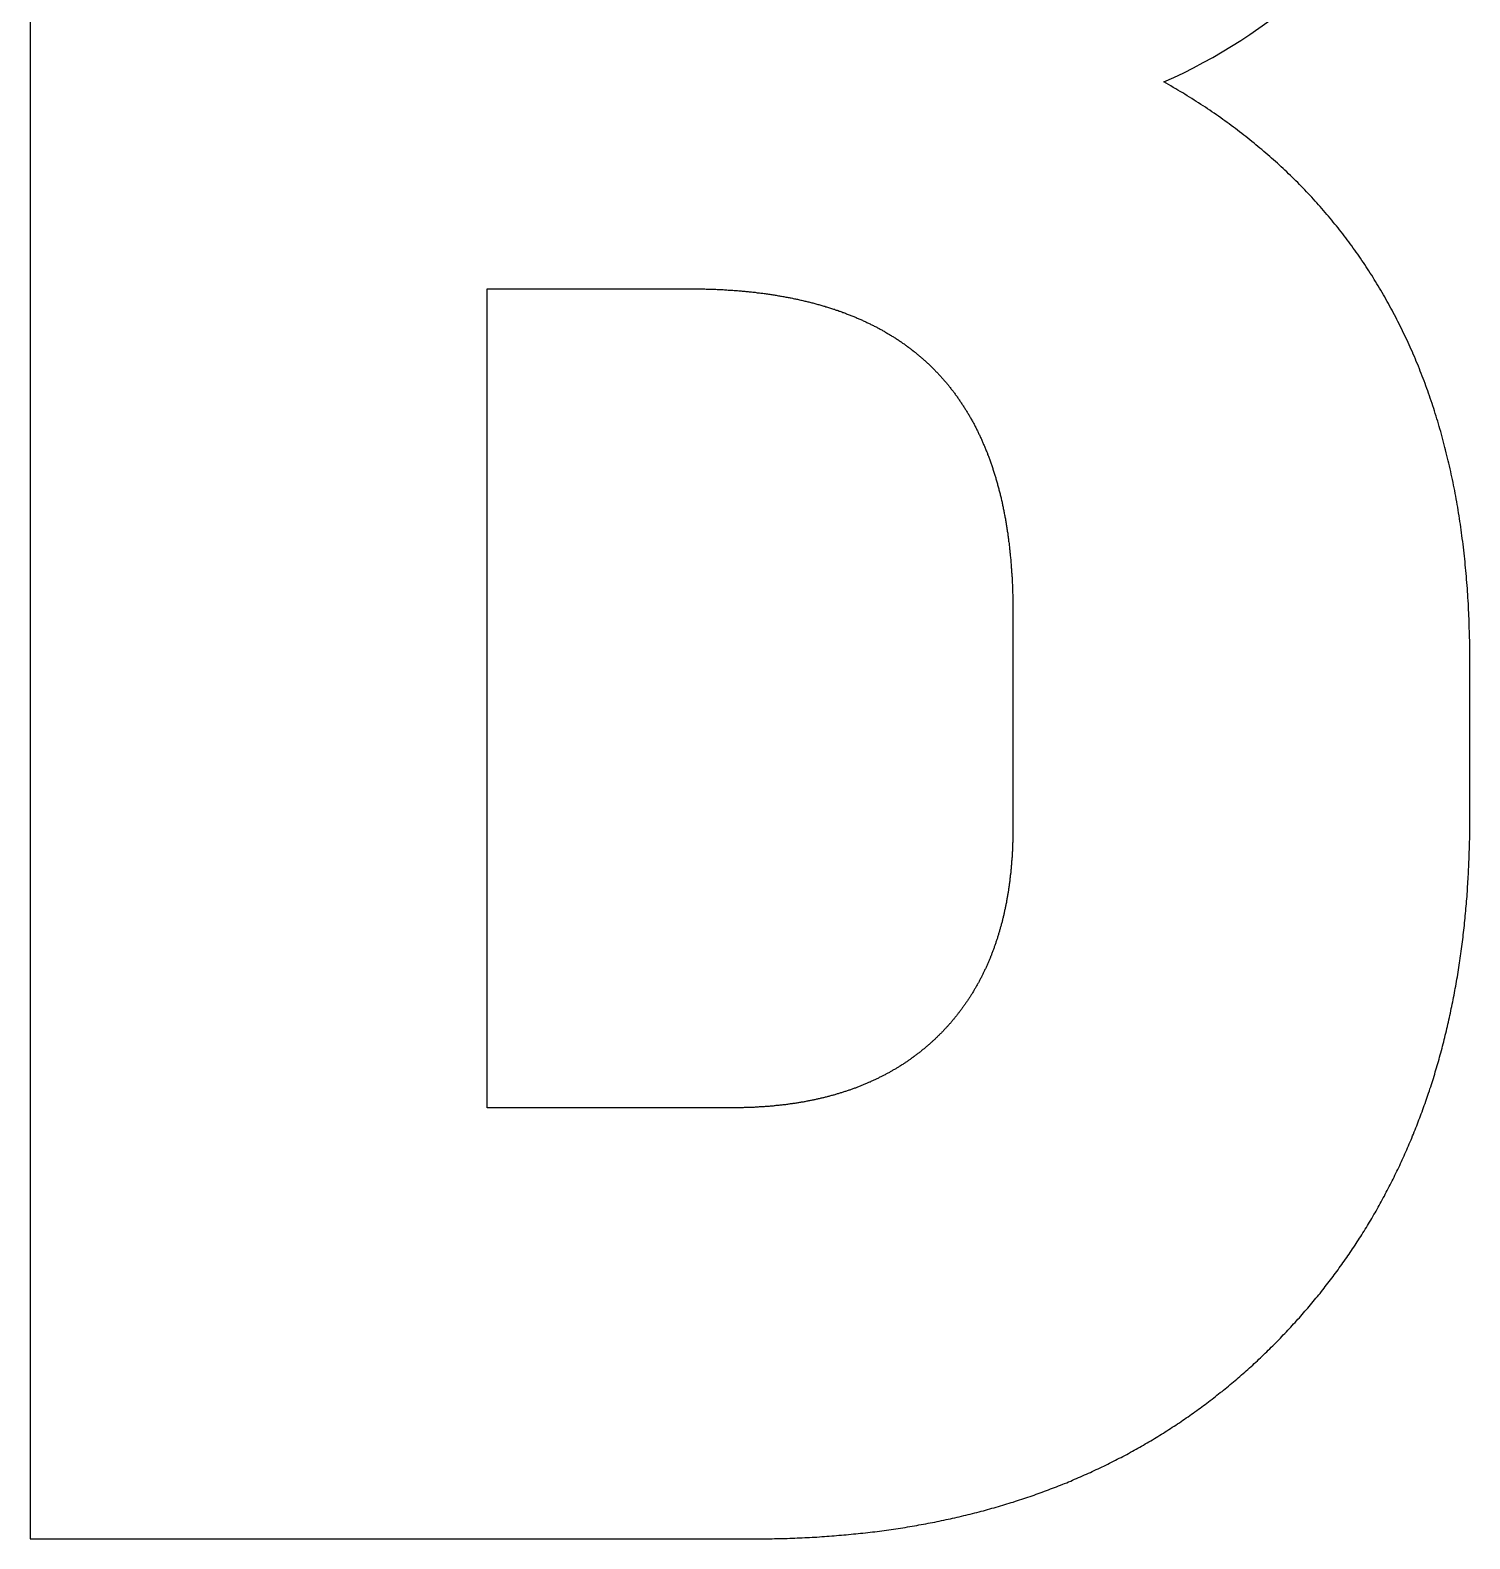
# Model space of a CAD drawing. Header units: millimetres. Extents: x -554 to 554, y -632 to 632.
# Drawn here: x -435.62 to -423.7, y -56.47 to -43.97 of the extents above; entities that cross this region are included whole.
import ezdxf

# ---------------------------------------------------------------- set-up
doc = ezdxf.new("R2010")
doc.units = ezdxf.units.MM
doc.layers.get('0').update_dxf_attribs({"lineweight": 25, "true_color": 0xffffff})

msp = doc.modelspace()

# ---------------------------------------------------------------- linework, layer by layer
at = {"color": 5, "true_color": 0x0000ff, "flags": 128}
msp.add_lwpolyline([(-435.624, -31.469), (-435.624, -56.469), (-429.624, -56.469), (-429.603, -56.469), (-429.582, -56.469), (-429.561, -56.469), (-429.54, -56.469), (-429.519, -56.468), (-429.498, -56.468), (-429.477, -56.468), (-429.456, -56.467), (-429.435, -56.467), (-429.414, -56.467), (-429.393, -56.466), (-429.372, -56.465), (-429.352, -56.465), (-429.331, -56.464), (-429.31, -56.463), (-429.289, -56.463), (-429.269, -56.462), (-429.248, -56.461), (-429.228, -56.46), (-429.207, -56.459), (-429.186, -56.458), (-429.166, -56.457), (-429.146, -56.456), (-429.125, -56.455), (-429.105, -56.454), (-429.084, -56.452), (-429.064, -56.451), (-429.044, -56.45), (-429.024, -56.448), (-429.003, -56.447), (-428.983, -56.445), (-428.963, -56.444), (-428.943, -56.442), (-428.923, -56.44), (-428.903, -56.439), (-428.883, -56.437), (-428.863, -56.435), (-428.843, -56.433), (-428.823, -56.431), (-428.803, -56.429), (-428.783, -56.427), (-428.763, -56.425), (-428.744, -56.423), (-428.724, -56.421), (-428.704, -56.419), (-428.685, -56.417), (-428.665, -56.414), (-428.645, -56.412), (-428.626, -56.41), (-428.606, -56.407), (-428.587, -56.405), (-428.567, -56.402), (-428.548, -56.399), (-428.528, -56.397), (-428.509, -56.394), (-428.49, -56.391), (-428.471, -56.388), (-428.451, -56.386), (-428.432, -56.383), (-428.413, -56.38), (-428.394, -56.377), (-428.375, -56.374), (-428.355, -56.371), (-428.336, -56.367), (-428.317, -56.364), (-428.298, -56.361), (-428.279, -56.358), (-428.26, -56.354), (-428.242, -56.351), (-428.223, -56.348), (-428.204, -56.344), (-428.185, -56.34), (-428.166, -56.337), (-428.148, -56.333), (-428.129, -56.33), (-428.11, -56.326), (-428.092, -56.322), (-428.073, -56.318), (-428.055, -56.314), (-428.036, -56.31), (-428.018, -56.306), (-427.999, -56.302), (-427.981, -56.298), (-427.962, -56.294), (-427.944, -56.29), (-427.926, -56.286), (-427.907, -56.281), (-427.889, -56.277), (-427.871, -56.273), (-427.853, -56.268), (-427.835, -56.264), (-427.816, -56.259), (-427.798, -56.255), (-427.78, -56.25), (-427.762, -56.245), (-427.744, -56.241), (-427.726, -56.236), (-427.708, -56.231), (-427.691, -56.226), (-427.673, -56.221), (-427.655, -56.216), (-427.637, -56.211), (-427.619, -56.206), (-427.602, -56.201), (-427.584, -56.196), (-427.566, -56.19), (-427.549, -56.185), (-427.531, -56.18), (-427.514, -56.174), (-427.496, -56.169), (-427.479, -56.164), (-427.461, -56.158), (-427.444, -56.152), (-427.426, -56.147), (-427.409, -56.141), (-427.392, -56.135), (-427.375, -56.13), (-427.357, -56.124), (-427.34, -56.118), (-427.323, -56.112), (-427.306, -56.106), (-427.289, -56.1), (-427.272, -56.094), (-427.255, -56.088), (-427.238, -56.082), (-427.221, -56.075), (-427.204, -56.069), (-427.187, -56.063), (-427.17, -56.056), (-427.153, -56.05), (-427.136, -56.044), (-427.12, -56.037), (-427.103, -56.03), (-427.086, -56.024), (-427.069, -56.017), (-427.053, -56.01), (-427.036, -56.004), (-427.02, -55.997), (-427.003, -55.99), (-426.987, -55.983), (-426.97, -55.976), (-426.954, -55.969), (-426.937, -55.962), (-426.921, -55.955), (-426.905, -55.948), (-426.888, -55.94), (-426.872, -55.933), (-426.856, -55.926), (-426.84, -55.919), (-426.824, -55.911), (-426.808, -55.904), (-426.791, -55.896), (-426.775, -55.889), (-426.759, -55.881), (-426.743, -55.873), (-426.727, -55.866), (-426.711, -55.858), (-426.696, -55.85), (-426.68, -55.842), (-426.664, -55.834), (-426.648, -55.826), (-426.632, -55.818), (-426.617, -55.81), (-426.601, -55.802), (-426.585, -55.794), (-426.57, -55.786), (-426.554, -55.778), (-426.539, -55.769), (-426.523, -55.761), (-426.508, -55.752), (-426.492, -55.744), (-426.477, -55.735), (-426.461, -55.727), (-426.446, -55.718), (-426.431, -55.71), (-426.415, -55.701), (-426.4, -55.692), (-426.385, -55.683), (-426.37, -55.675), (-426.355, -55.666), (-426.34, -55.657), (-426.325, -55.648), (-426.309, -55.639), (-426.294, -55.63), (-426.28, -55.62), (-426.265, -55.611), (-426.25, -55.602), (-426.235, -55.593), (-426.22, -55.583), (-426.205, -55.574), (-426.19, -55.564), (-426.176, -55.555), (-426.161, -55.545), (-426.146, -55.536), (-426.132, -55.526), (-426.117, -55.516), (-426.102, -55.507), (-426.088, -55.497), (-426.073, -55.487), (-426.059, -55.477), (-426.045, -55.467), (-426.03, -55.457), (-426.016, -55.447), (-426.001, -55.437), (-425.987, -55.427), (-425.973, -55.417), (-425.959, -55.407), (-425.944, -55.396), (-425.93, -55.386), (-425.916, -55.376), (-425.902, -55.365), (-425.888, -55.355), (-425.874, -55.344), (-425.86, -55.334), (-425.846, -55.323), (-425.832, -55.312), (-425.818, -55.301), (-425.804, -55.291), (-425.791, -55.28), (-425.777, -55.269), (-425.763, -55.258), (-425.749, -55.247), (-425.736, -55.236), (-425.722, -55.225), (-425.708, -55.214), (-425.695, -55.203), (-425.681, -55.191), (-425.668, -55.18), (-425.654, -55.169), (-425.641, -55.157), (-425.627, -55.146), (-425.614, -55.134), (-425.601, -55.123), (-425.587, -55.111), (-425.574, -55.1), (-425.561, -55.088), (-425.548, -55.076), (-425.534, -55.065), (-425.521, -55.053), (-425.508, -55.041), (-425.495, -55.029), (-425.482, -55.017), (-425.469, -55.005), (-425.456, -54.993), (-425.443, -54.981), (-425.43, -54.969), (-425.417, -54.956), (-425.404, -54.944), (-425.392, -54.932), (-425.379, -54.919), (-425.366, -54.907), (-425.353, -54.894), (-425.341, -54.882), (-425.328, -54.869), (-425.315, -54.857), (-425.303, -54.844), (-425.29, -54.831), (-425.278, -54.819), (-425.265, -54.806), (-425.253, -54.793), (-425.241, -54.78), (-425.228, -54.767), (-425.216, -54.754), (-425.204, -54.741), (-425.192, -54.728), (-425.18, -54.715), (-425.168, -54.702), (-425.156, -54.689), (-425.144, -54.676), (-425.132, -54.663), (-425.12, -54.65), (-425.108, -54.637), (-425.097, -54.623), (-425.085, -54.61), (-425.073, -54.597), (-425.062, -54.583), (-425.05, -54.57), (-425.039, -54.557), (-425.027, -54.543), (-425.016, -54.53), (-425.004, -54.516), (-424.993, -54.503), (-424.982, -54.489), (-424.971, -54.476), (-424.959, -54.462), (-424.948, -54.448), (-424.937, -54.435), (-424.926, -54.421), (-424.915, -54.407), (-424.904, -54.393), (-424.893, -54.379), (-424.883, -54.365), (-424.872, -54.352), (-424.861, -54.338), (-424.851, -54.324), (-424.84, -54.31), (-424.829, -54.296), (-424.819, -54.282), (-424.808, -54.267), (-424.798, -54.253), (-424.788, -54.239), (-424.777, -54.225), (-424.767, -54.211), (-424.757, -54.196), (-424.747, -54.182), (-424.736, -54.168), (-424.726, -54.153), (-424.716, -54.139), (-424.706, -54.124), (-424.696, -54.11), (-424.687, -54.096), (-424.677, -54.081), (-424.667, -54.066), (-424.657, -54.052), (-424.647, -54.037), (-424.638, -54.022), (-424.628, -54.008), (-424.619, -53.993), (-424.609, -53.978), (-424.6, -53.963), (-424.59, -53.949), (-424.581, -53.934), (-424.572, -53.919), (-424.562, -53.904), (-424.553, -53.889), (-424.544, -53.874), (-424.535, -53.859), (-424.526, -53.844), (-424.517, -53.829), (-424.508, -53.814), (-424.499, -53.798), (-424.49, -53.783), (-424.481, -53.768), (-424.473, -53.753), (-424.464, -53.737), (-424.455, -53.722), (-424.447, -53.707), (-424.438, -53.691), (-424.43, -53.676), (-424.421, -53.66), (-424.413, -53.645), (-424.404, -53.629), (-424.396, -53.614), (-424.388, -53.598), (-424.38, -53.582), (-424.372, -53.567), (-424.363, -53.551), (-424.355, -53.535), (-424.347, -53.52), (-424.339, -53.504), (-424.331, -53.488), (-424.324, -53.472), (-424.316, -53.456), (-424.308, -53.44), (-424.3, -53.424), (-424.293, -53.408), (-424.285, -53.392), (-424.277, -53.376), (-424.27, -53.36), (-424.262, -53.344), (-424.255, -53.328), (-424.248, -53.312), (-424.24, -53.295), (-424.233, -53.279), (-424.226, -53.263), (-424.218, -53.246), (-424.211, -53.23), (-424.204, -53.214), (-424.197, -53.197), (-424.19, -53.181), (-424.183, -53.164), (-424.176, -53.148), (-424.17, -53.131), (-424.163, -53.115), (-424.156, -53.098), (-424.149, -53.081), (-424.143, -53.065), (-424.136, -53.048), (-424.13, -53.031), (-424.123, -53.014), (-424.117, -52.997), (-424.11, -52.981), (-424.104, -52.964), (-424.098, -52.947), (-424.091, -52.93), (-424.085, -52.913), (-424.079, -52.896), (-424.073, -52.879), (-424.067, -52.862), (-424.061, -52.844), (-424.055, -52.827), (-424.049, -52.81), (-424.043, -52.793), (-424.037, -52.776), (-424.031, -52.758), (-424.026, -52.741), (-424.02, -52.724), (-424.014, -52.706), (-424.009, -52.689), (-424.003, -52.671), (-423.998, -52.654), (-423.992, -52.636), (-423.987, -52.619), (-423.982, -52.601), (-423.977, -52.583), (-423.971, -52.566), (-423.966, -52.548), (-423.961, -52.53), (-423.956, -52.513), (-423.951, -52.495), (-423.946, -52.477), (-423.941, -52.459), (-423.936, -52.441), (-423.931, -52.423), (-423.926, -52.405), (-423.922, -52.387), (-423.917, -52.369), (-423.912, -52.351), (-423.908, -52.333), (-423.903, -52.315), (-423.899, -52.297), (-423.894, -52.279), (-423.89, -52.26), (-423.886, -52.242), (-423.881, -52.224), (-423.877, -52.205), (-423.873, -52.187), (-423.869, -52.169), (-423.865, -52.15), (-423.861, -52.132), (-423.857, -52.113), (-423.853, -52.095), (-423.849, -52.076), (-423.845, -52.058), (-423.841, -52.039), (-423.837, -52.02), (-423.834, -52.002), (-423.83, -51.983), (-423.826, -51.964), (-423.823, -51.945), (-423.819, -51.927), (-423.816, -51.908), (-423.813, -51.889), (-423.809, -51.87), (-423.806, -51.851), (-423.803, -51.832), (-423.799, -51.813), (-423.796, -51.794), (-423.793, -51.775), (-423.79, -51.756), (-423.787, -51.736), (-423.784, -51.717), (-423.781, -51.698), (-423.778, -51.679), (-423.775, -51.659), (-423.773, -51.64), (-423.77, -51.621), (-423.767, -51.601), (-423.765, -51.582), (-423.762, -51.562), (-423.76, -51.543), (-423.757, -51.523), (-423.755, -51.504), (-423.752, -51.484), (-423.75, -51.465), (-423.748, -51.445), (-423.745, -51.425), (-423.743, -51.406), (-423.741, -51.386), (-423.739, -51.366), (-423.737, -51.346), (-423.735, -51.326), (-423.733, -51.306), (-423.731, -51.287), (-423.729, -51.267), (-423.728, -51.247), (-423.726, -51.227), (-423.724, -51.207), (-423.722, -51.186), (-423.721, -51.166), (-423.719, -51.146), (-423.718, -51.126), (-423.716, -51.106), (-423.715, -51.085), (-423.714, -51.065), (-423.712, -51.045), (-423.711, -51.024), (-423.71, -51.004), (-423.709, -50.984), (-423.708, -50.963), (-423.707, -50.943), (-423.706, -50.922), (-423.705, -50.902), (-423.704, -50.881), (-423.703, -50.86), (-423.702, -50.84), (-423.701, -50.819), (-423.701, -50.798), (-423.7, -50.778), (-423.699, -50.757), (-423.699, -50.736), (-423.698, -50.715), (-423.698, -50.694), (-423.697, -50.673), (-423.697, -50.652), (-423.697, -50.631), (-423.696, -50.61), (-423.696, -50.589), (-423.696, -50.568), (-423.696, -50.547), (-423.696, -50.526), (-423.696, -50.505), (-423.696, -49.183), (-423.696, -49.157), (-423.696, -49.131), (-423.696, -49.105), (-423.696, -49.079), (-423.697, -49.053), (-423.697, -49.027), (-423.698, -49.001), (-423.698, -48.975), (-423.699, -48.95), (-423.7, -48.924), (-423.7, -48.898), (-423.701, -48.873), (-423.702, -48.847), (-423.703, -48.822), (-423.704, -48.797), (-423.706, -48.771), (-423.707, -48.746), (-423.708, -48.721), (-423.71, -48.696), (-423.711, -48.671), (-423.713, -48.646), (-423.714, -48.621), (-423.716, -48.596), (-423.718, -48.571), (-423.72, -48.546), (-423.722, -48.521), (-423.724, -48.497), (-423.726, -48.472), (-423.728, -48.447), (-423.731, -48.423), (-423.733, -48.399), (-423.735, -48.374), (-423.738, -48.35), (-423.74, -48.326), (-423.743, -48.301), (-423.746, -48.277), (-423.749, -48.253), (-423.752, -48.229), (-423.755, -48.205), (-423.758, -48.181), (-423.761, -48.157), (-423.764, -48.134), (-423.767, -48.11), (-423.771, -48.086), (-423.774, -48.063), (-423.778, -48.039), (-423.781, -48.016), (-423.785, -47.992), (-423.789, -47.969), (-423.792, -47.946), (-423.796, -47.922), (-423.8, -47.899), (-423.804, -47.876), (-423.809, -47.853), (-423.813, -47.83), (-423.817, -47.807), (-423.821, -47.784), (-423.826, -47.761), (-423.83, -47.738), (-423.835, -47.716), (-423.84, -47.693), (-423.844, -47.67), (-423.849, -47.648), (-423.854, -47.625), (-423.859, -47.603), (-423.864, -47.58), (-423.869, -47.558), (-423.875, -47.536), (-423.88, -47.514), (-423.885, -47.492), (-423.891, -47.47), (-423.896, -47.447), (-423.902, -47.426), (-423.908, -47.404), (-423.913, -47.382), (-423.919, -47.36), (-423.925, -47.338), (-423.931, -47.317), (-423.937, -47.295), (-423.943, -47.273), (-423.95, -47.252), (-423.956, -47.231), (-423.962, -47.209), (-423.969, -47.188), (-423.975, -47.167), (-423.982, -47.145), (-423.989, -47.124), (-423.995, -47.103), (-424.002, -47.082), (-424.009, -47.061), (-424.016, -47.04), (-424.023, -47.019), (-424.03, -46.999), (-424.038, -46.978), (-424.045, -46.957), (-424.052, -46.937), (-424.06, -46.916), (-424.067, -46.896), (-424.075, -46.875), (-424.083, -46.855), (-424.09, -46.835), (-424.098, -46.814), (-424.106, -46.794), (-424.114, -46.774), (-424.122, -46.754), (-424.13, -46.734), (-424.139, -46.714), (-424.147, -46.694), (-424.155, -46.674), (-424.164, -46.654), (-424.172, -46.635), (-424.181, -46.615), (-424.19, -46.595), (-424.199, -46.576), (-424.207, -46.556), (-424.216, -46.537), (-424.225, -46.518), (-424.234, -46.498), (-424.244, -46.479), (-424.253, -46.46), (-424.262, -46.441), (-424.272, -46.422), (-424.281, -46.403), (-424.291, -46.384), (-424.3, -46.365), (-424.31, -46.346), (-424.32, -46.327), (-424.33, -46.308), (-424.34, -46.29), (-424.35, -46.271), (-424.36, -46.253), (-424.37, -46.234), (-424.38, -46.216), (-424.391, -46.197), (-424.401, -46.179), (-424.411, -46.161), (-424.422, -46.142), (-424.433, -46.124), (-424.443, -46.106), (-424.454, -46.088), (-424.465, -46.07), (-424.476, -46.052), (-424.487, -46.035), (-424.498, -46.017), (-424.509, -45.999), (-424.521, -45.981), (-424.532, -45.964), (-424.543, -45.946), (-424.555, -45.929), (-424.566, -45.911), (-424.578, -45.894), (-424.59, -45.877), (-424.601, -45.859), (-424.613, -45.842), (-424.625, -45.825), (-424.637, -45.808), (-424.649, -45.791), (-424.662, -45.774), (-424.674, -45.757), (-424.686, -45.74), (-424.699, -45.723), (-424.711, -45.707), (-424.724, -45.69), (-424.736, -45.673), (-424.749, -45.657), (-424.762, -45.64), (-424.775, -45.624), (-424.788, -45.608), (-424.801, -45.591), (-424.814, -45.575), (-424.827, -45.559), (-424.84, -45.543), (-424.854, -45.527), (-424.867, -45.511), (-424.881, -45.495), (-424.894, -45.479), (-424.908, -45.463), (-424.922, -45.447), (-424.935, -45.431), (-424.949, -45.416), (-424.963, -45.4), (-424.977, -45.385), (-424.992, -45.369), (-425.006, -45.354), (-425.02, -45.338), (-425.034, -45.323), (-425.049, -45.308), (-425.063, -45.293), (-425.078, -45.277), (-425.093, -45.262), (-425.107, -45.247), (-425.122, -45.232), (-425.137, -45.218), (-425.152, -45.203), (-425.167, -45.188), (-425.182, -45.173), (-425.197, -45.159), (-425.213, -45.144), (-425.228, -45.129), (-425.243, -45.115), (-425.259, -45.1), (-425.275, -45.086), (-425.29, -45.072), (-425.306, -45.058), (-425.322, -45.043), (-425.338, -45.029), (-425.354, -45.015), (-425.37, -45.001), (-425.386, -44.987), (-425.402, -44.973), (-425.418, -44.959), (-425.435, -44.946), (-425.451, -44.932), (-425.468, -44.918), (-425.484, -44.905), (-425.501, -44.891), (-425.518, -44.878), (-425.535, -44.864), (-425.551, -44.851), (-425.568, -44.838), (-425.586, -44.824), (-425.603, -44.811), (-425.62, -44.798), (-425.637, -44.785), (-425.655, -44.772), (-425.672, -44.759), (-425.69, -44.746), (-425.707, -44.733), (-425.725, -44.72), (-425.743, -44.708), (-425.76, -44.695), (-425.778, -44.682), (-425.796, -44.67), (-425.814, -44.657), (-425.833, -44.645), (-425.851, -44.633), (-425.869, -44.62), (-425.887, -44.608), (-425.906, -44.596), (-425.924, -44.584), (-425.943, -44.572), (-425.962, -44.56), (-425.98, -44.548), (-425.999, -44.536), (-426.018, -44.524), (-426.037, -44.512), (-426.056, -44.5), (-426.075, -44.489), (-426.095, -44.477), (-426.114, -44.466), (-426.133, -44.454), (-426.153, -44.443), (-426.172, -44.431), (-426.192, -44.42), (-426.212, -44.409), (-426.231, -44.398, 0.156907), (-424.106, -42.505, 0.134483)], format="xyb", dxfattribs=at)
msp.add_lwpolyline([(-431.839, -52.898), (-431.839, -46.112), (-430.16, -46.112), (-430.149, -46.112), (-430.139, -46.112), (-430.128, -46.112), (-430.118, -46.112), (-430.107, -46.112), (-430.097, -46.112), (-430.086, -46.112), (-430.076, -46.113), (-430.065, -46.113), (-430.055, -46.113), (-430.045, -46.113), (-430.034, -46.113), (-430.024, -46.114), (-430.014, -46.114), (-430.003, -46.114), (-429.993, -46.114), (-429.983, -46.115), (-429.973, -46.115), (-429.962, -46.116), (-429.952, -46.116), (-429.942, -46.116), (-429.932, -46.117), (-429.922, -46.117), (-429.912, -46.118), (-429.902, -46.118), (-429.892, -46.119), (-429.882, -46.119), (-429.871, -46.12), (-429.861, -46.12), (-429.852, -46.121), (-429.842, -46.122), (-429.832, -46.122), (-429.822, -46.123), (-429.812, -46.124), (-429.802, -46.124), (-429.792, -46.125), (-429.782, -46.126), (-429.772, -46.126), (-429.763, -46.127), (-429.753, -46.128), (-429.743, -46.129), (-429.733, -46.13), (-429.724, -46.131), (-429.714, -46.131), (-429.704, -46.132), (-429.695, -46.133), (-429.685, -46.134), (-429.676, -46.135), (-429.666, -46.136), (-429.656, -46.137), (-429.647, -46.138), (-429.637, -46.139), (-429.628, -46.14), (-429.618, -46.141), (-429.609, -46.142), (-429.6, -46.144), (-429.59, -46.145), (-429.581, -46.146), (-429.571, -46.147), (-429.562, -46.148), (-429.553, -46.149), (-429.544, -46.151), (-429.534, -46.152), (-429.525, -46.153), (-429.516, -46.154), (-429.507, -46.156), (-429.497, -46.157), (-429.488, -46.159), (-429.479, -46.16), (-429.47, -46.161), (-429.461, -46.163), (-429.452, -46.164), (-429.443, -46.166), (-429.434, -46.167), (-429.425, -46.169), (-429.416, -46.17), (-429.407, -46.172), (-429.398, -46.173), (-429.389, -46.175), (-429.38, -46.176), (-429.371, -46.178), (-429.362, -46.18), (-429.353, -46.181), (-429.344, -46.183), (-429.336, -46.185), (-429.327, -46.186), (-429.318, -46.188), (-429.309, -46.19), (-429.301, -46.192), (-429.292, -46.194), (-429.283, -46.195), (-429.275, -46.197), (-429.266, -46.199), (-429.257, -46.201), (-429.249, -46.203), (-429.24, -46.205), (-429.232, -46.207), (-429.223, -46.209), (-429.215, -46.211), (-429.206, -46.213), (-429.198, -46.215), (-429.189, -46.217), (-429.181, -46.219), (-429.172, -46.221), (-429.164, -46.223), (-429.156, -46.225), (-429.147, -46.227), (-429.139, -46.229), (-429.131, -46.232), (-429.122, -46.234), (-429.114, -46.236), (-429.106, -46.238), (-429.098, -46.241), (-429.089, -46.243), (-429.081, -46.245), (-429.073, -46.248), (-429.065, -46.25), (-429.057, -46.252), (-429.049, -46.255), (-429.041, -46.257), (-429.033, -46.26), (-429.025, -46.262), (-429.017, -46.264), (-429.009, -46.267), (-429.001, -46.269), (-428.993, -46.272), (-428.985, -46.275), (-428.977, -46.277), (-428.969, -46.28), (-428.961, -46.282), (-428.953, -46.285), (-428.946, -46.288), (-428.938, -46.29), (-428.93, -46.293), (-428.922, -46.296), (-428.915, -46.298), (-428.907, -46.301), (-428.899, -46.304), (-428.892, -46.307), (-428.884, -46.309), (-428.876, -46.312), (-428.869, -46.315), (-428.861, -46.318), (-428.854, -46.321), (-428.846, -46.324), (-428.839, -46.327), (-428.831, -46.33), (-428.824, -46.333), (-428.816, -46.336), (-428.809, -46.339), (-428.801, -46.342), (-428.794, -46.345), (-428.787, -46.348), (-428.779, -46.351), (-428.772, -46.354), (-428.765, -46.357), (-428.757, -46.36), (-428.75, -46.364), (-428.743, -46.367), (-428.736, -46.37), (-428.728, -46.373), (-428.721, -46.376), (-428.714, -46.38), (-428.707, -46.383), (-428.7, -46.386), (-428.693, -46.39), (-428.686, -46.393), (-428.679, -46.396), (-428.672, -46.4), (-428.665, -46.403), (-428.658, -46.407), (-428.651, -46.41), (-428.644, -46.414), (-428.637, -46.417), (-428.63, -46.421), (-428.623, -46.424), (-428.616, -46.428), (-428.609, -46.431), (-428.603, -46.435), (-428.596, -46.439), (-428.589, -46.442), (-428.582, -46.446), (-428.576, -46.45), (-428.569, -46.453), (-428.562, -46.457), (-428.556, -46.461), (-428.549, -46.464), (-428.542, -46.468), (-428.536, -46.472), (-428.529, -46.476), (-428.523, -46.48), (-428.516, -46.484), (-428.51, -46.487), (-428.503, -46.491), (-428.497, -46.495), (-428.49, -46.499), (-428.484, -46.503), (-428.477, -46.507), (-428.471, -46.511), (-428.465, -46.515), (-428.458, -46.519), (-428.452, -46.523), (-428.446, -46.527), (-428.439, -46.531), (-428.433, -46.536), (-428.427, -46.54), (-428.421, -46.544), (-428.414, -46.548), (-428.408, -46.552), (-428.402, -46.556), (-428.396, -46.561), (-428.39, -46.565), (-428.384, -46.569), (-428.378, -46.574), (-428.372, -46.578), (-428.366, -46.582), (-428.36, -46.587), (-428.354, -46.591), (-428.348, -46.595), (-428.342, -46.6), (-428.336, -46.604), (-428.33, -46.609), (-428.324, -46.613), (-428.318, -46.618), (-428.312, -46.622), (-428.307, -46.627), (-428.301, -46.631), (-428.295, -46.636), (-428.289, -46.641), (-428.284, -46.645), (-428.278, -46.65), (-428.272, -46.655), (-428.267, -46.659), (-428.261, -46.664), (-428.255, -46.669), (-428.25, -46.673), (-428.244, -46.678), (-428.239, -46.683), (-428.233, -46.688), (-428.227, -46.693), (-428.222, -46.697), (-428.217, -46.702), (-428.211, -46.707), (-428.206, -46.712), (-428.2, -46.717), (-428.195, -46.722), (-428.189, -46.727), (-428.184, -46.732), (-428.179, -46.737), (-428.174, -46.742), (-428.168, -46.747), (-428.163, -46.752), (-428.158, -46.757), (-428.153, -46.762), (-428.147, -46.767), (-428.142, -46.773), (-428.137, -46.778), (-428.132, -46.783), (-428.127, -46.788), (-428.122, -46.793), (-428.117, -46.799), (-428.112, -46.804), (-428.107, -46.809), (-428.102, -46.815), (-428.097, -46.82), (-428.092, -46.825), (-428.087, -46.831), (-428.082, -46.836), (-428.077, -46.842), (-428.072, -46.847), (-428.067, -46.852), (-428.062, -46.858), (-428.057, -46.863), (-428.053, -46.869), (-428.048, -46.875), (-428.043, -46.88), (-428.038, -46.886), (-428.033, -46.891), (-428.029, -46.897), (-428.024, -46.903), (-428.019, -46.908), (-428.015, -46.914), (-428.01, -46.92), (-428.006, -46.925), (-428.001, -46.931), (-427.996, -46.937), (-427.992, -46.943), (-427.987, -46.949), (-427.983, -46.955), (-427.978, -46.96), (-427.974, -46.966), (-427.969, -46.972), (-427.965, -46.978), (-427.961, -46.984), (-427.956, -46.99), (-427.952, -46.996), (-427.947, -47.002), (-427.943, -47.008), (-427.939, -47.014), (-427.935, -47.02), (-427.93, -47.026), (-427.926, -47.033), (-427.922, -47.039), (-427.918, -47.045), (-427.913, -47.051), (-427.909, -47.057), (-427.905, -47.064), (-427.901, -47.07), (-427.897, -47.076), (-427.893, -47.082), (-427.889, -47.089), (-427.885, -47.095), (-427.881, -47.101), (-427.877, -47.108), (-427.873, -47.114), (-427.869, -47.121), (-427.865, -47.127), (-427.861, -47.133), (-427.857, -47.14), (-427.853, -47.146), (-427.849, -47.153), (-427.845, -47.16), (-427.842, -47.166), (-427.838, -47.173), (-427.834, -47.179), (-427.83, -47.186), (-427.827, -47.193), (-427.823, -47.199), (-427.819, -47.206), (-427.815, -47.213), (-427.812, -47.22), (-427.808, -47.226), (-427.804, -47.233), (-427.801, -47.24), (-427.797, -47.247), (-427.794, -47.254), (-427.79, -47.26), (-427.787, -47.267), (-427.783, -47.274), (-427.78, -47.281), (-427.776, -47.288), (-427.773, -47.295), (-427.769, -47.302), (-427.766, -47.309), (-427.763, -47.316), (-427.759, -47.323), (-427.756, -47.33), (-427.753, -47.337), (-427.749, -47.345), (-427.746, -47.352), (-427.743, -47.359), (-427.74, -47.366), (-427.736, -47.373), (-427.733, -47.381), (-427.73, -47.388), (-427.727, -47.395), (-427.724, -47.402), (-427.721, -47.41), (-427.717, -47.417), (-427.714, -47.424), (-427.711, -47.432), (-427.708, -47.439), (-427.705, -47.447), (-427.702, -47.454), (-427.699, -47.462), (-427.696, -47.469), (-427.693, -47.477), (-427.691, -47.484), (-427.688, -47.492), (-427.685, -47.499), (-427.682, -47.507), (-427.679, -47.514), (-427.676, -47.522), (-427.673, -47.53), (-427.671, -47.537), (-427.668, -47.545), (-427.665, -47.553), (-427.662, -47.561), (-427.66, -47.568), (-427.657, -47.576), (-427.654, -47.584), (-427.652, -47.592), (-427.649, -47.6), (-427.647, -47.607), (-427.644, -47.615), (-427.642, -47.623), (-427.639, -47.631), (-427.636, -47.639), (-427.634, -47.647), (-427.632, -47.655), (-427.629, -47.663), (-427.627, -47.671), (-427.624, -47.679), (-427.622, -47.687), (-427.619, -47.695), (-427.617, -47.704), (-427.615, -47.712), (-427.612, -47.72), (-427.61, -47.728), (-427.608, -47.736), (-427.606, -47.745), (-427.603, -47.753), (-427.601, -47.761), (-427.599, -47.769), (-427.597, -47.778), (-427.595, -47.786), (-427.593, -47.794), (-427.591, -47.803), (-427.588, -47.811), (-427.586, -47.82), (-427.584, -47.828), (-427.582, -47.836), (-427.58, -47.845), (-427.578, -47.853), (-427.576, -47.862), (-427.574, -47.871), (-427.572, -47.879), (-427.571, -47.888), (-427.569, -47.896), (-427.567, -47.905), (-427.565, -47.914), (-427.563, -47.922), (-427.561, -47.931), (-427.56, -47.94), (-427.558, -47.948), (-427.556, -47.957), (-427.554, -47.966), (-427.553, -47.975), (-427.551, -47.984), (-427.549, -47.993), (-427.548, -48.001), (-427.546, -48.01), (-427.544, -48.019), (-427.543, -48.028), (-427.541, -48.037), (-427.54, -48.046), (-427.538, -48.055), (-427.537, -48.064), (-427.535, -48.073), (-427.534, -48.082), (-427.532, -48.091), (-427.531, -48.1), (-427.529, -48.109), (-427.528, -48.119), (-427.527, -48.128), (-427.525, -48.137), (-427.524, -48.146), (-427.523, -48.155), (-427.521, -48.165), (-427.52, -48.174), (-427.519, -48.183), (-427.518, -48.193), (-427.517, -48.202), (-427.515, -48.211), (-427.514, -48.221), (-427.513, -48.23), (-427.512, -48.239), (-427.511, -48.249), (-427.51, -48.258), (-427.509, -48.268), (-427.508, -48.277), (-427.507, -48.287), (-427.506, -48.296), (-427.505, -48.306), (-427.504, -48.316), (-427.503, -48.325), (-427.502, -48.335), (-427.501, -48.345), (-427.5, -48.354), (-427.499, -48.364), (-427.498, -48.374), (-427.498, -48.383), (-427.497, -48.393), (-427.496, -48.403), (-427.495, -48.413), (-427.495, -48.423), (-427.494, -48.432), (-427.493, -48.442), (-427.492, -48.452), (-427.492, -48.462), (-427.491, -48.472), (-427.491, -48.482), (-427.49, -48.492), (-427.489, -48.502), (-427.489, -48.512), (-427.488, -48.522), (-427.488, -48.532), (-427.487, -48.542), (-427.487, -48.552), (-427.486, -48.562), (-427.486, -48.572), (-427.485, -48.583), (-427.485, -48.593), (-427.485, -48.603), (-427.484, -48.613), (-427.484, -48.624), (-427.484, -48.634), (-427.483, -48.644), (-427.483, -48.654), (-427.483, -48.665), (-427.483, -48.675), (-427.482, -48.686), (-427.482, -48.696), (-427.482, -48.706), (-427.482, -48.717), (-427.482, -48.727), (-427.482, -48.738), (-427.482, -48.748), (-427.482, -48.759), (-427.482, -48.769), (-427.481, -48.78), (-427.481, -48.79), (-427.481, -50.576), (-427.481, -50.585), (-427.482, -50.593), (-427.482, -50.602), (-427.482, -50.611), (-427.482, -50.619), (-427.482, -50.628), (-427.482, -50.636), (-427.482, -50.645), (-427.482, -50.653), (-427.482, -50.662), (-427.483, -50.67), (-427.483, -50.679), (-427.483, -50.687), (-427.483, -50.696), (-427.484, -50.704), (-427.484, -50.713), (-427.484, -50.721), (-427.484, -50.729), (-427.485, -50.738), (-427.485, -50.746), (-427.486, -50.754), (-427.486, -50.763), (-427.486, -50.771), (-427.487, -50.779), (-427.487, -50.788), (-427.488, -50.796), (-427.488, -50.804), (-427.489, -50.812), (-427.489, -50.821), (-427.49, -50.829), (-427.49, -50.837), (-427.491, -50.845), (-427.492, -50.853), (-427.492, -50.861), (-427.493, -50.87), (-427.493, -50.878), (-427.494, -50.886), (-427.495, -50.894), (-427.496, -50.902), (-427.496, -50.91), (-427.497, -50.918), (-427.498, -50.926), (-427.499, -50.934), (-427.499, -50.942), (-427.5, -50.95), (-427.501, -50.958), (-427.502, -50.966), (-427.503, -50.974), (-427.504, -50.982), (-427.505, -50.99), (-427.506, -50.997), (-427.507, -51.005), (-427.507, -51.013), (-427.508, -51.021), (-427.509, -51.029), (-427.511, -51.037), (-427.512, -51.044), (-427.513, -51.052), (-427.514, -51.06), (-427.515, -51.068), (-427.516, -51.075), (-427.517, -51.083), (-427.518, -51.091), (-427.519, -51.099), (-427.521, -51.106), (-427.522, -51.114), (-427.523, -51.121), (-427.524, -51.129), (-427.526, -51.137), (-427.527, -51.144), (-427.528, -51.152), (-427.529, -51.159), (-427.531, -51.167), (-427.532, -51.174), (-427.534, -51.182), (-427.535, -51.189), (-427.536, -51.197), (-427.538, -51.204), (-427.539, -51.212), (-427.541, -51.219), (-427.542, -51.227), (-427.544, -51.234), (-427.545, -51.242), (-427.547, -51.249), (-427.548, -51.256), (-427.55, -51.264), (-427.552, -51.271), (-427.553, -51.278), (-427.555, -51.286), (-427.557, -51.293), (-427.558, -51.3), (-427.56, -51.307), (-427.562, -51.315), (-427.563, -51.322), (-427.565, -51.329), (-427.567, -51.336), (-427.569, -51.343), (-427.57, -51.351), (-427.572, -51.358), (-427.574, -51.365), (-427.576, -51.372), (-427.578, -51.379), (-427.58, -51.386), (-427.582, -51.393), (-427.584, -51.4), (-427.586, -51.407), (-427.588, -51.414), (-427.59, -51.421), (-427.592, -51.428), (-427.594, -51.435), (-427.596, -51.442), (-427.598, -51.449), (-427.6, -51.456), (-427.602, -51.463), (-427.604, -51.47), (-427.606, -51.477), (-427.608, -51.484), (-427.61, -51.491), (-427.613, -51.497), (-427.615, -51.504), (-427.617, -51.511), (-427.619, -51.518), (-427.622, -51.525), (-427.624, -51.531), (-427.626, -51.538), (-427.629, -51.545), (-427.631, -51.552), (-427.633, -51.558), (-427.636, -51.565), (-427.638, -51.572), (-427.64, -51.578), (-427.643, -51.585), (-427.645, -51.592), (-427.648, -51.598), (-427.65, -51.605), (-427.653, -51.611), (-427.655, -51.618), (-427.658, -51.625), (-427.66, -51.631), (-427.663, -51.638), (-427.666, -51.644), (-427.668, -51.651), (-427.671, -51.657), (-427.674, -51.664), (-427.676, -51.67), (-427.679, -51.676), (-427.682, -51.683), (-427.684, -51.689), (-427.687, -51.696), (-427.69, -51.702), (-427.693, -51.708), (-427.696, -51.715), (-427.698, -51.721), (-427.701, -51.727), (-427.704, -51.734), (-427.707, -51.74), (-427.71, -51.746), (-427.713, -51.752), (-427.716, -51.759), (-427.719, -51.765), (-427.722, -51.771), (-427.725, -51.777), (-427.728, -51.783), (-427.731, -51.79), (-427.734, -51.796), (-427.737, -51.802), (-427.74, -51.808), (-427.743, -51.814), (-427.746, -51.82), (-427.749, -51.826), (-427.752, -51.832), (-427.756, -51.838), (-427.759, -51.844), (-427.762, -51.85), (-427.765, -51.856), (-427.768, -51.862), (-427.772, -51.868), (-427.775, -51.874), (-427.778, -51.88), (-427.782, -51.886), (-427.785, -51.892), (-427.788, -51.898), (-427.792, -51.904), (-427.795, -51.909), (-427.799, -51.915), (-427.802, -51.921), (-427.805, -51.927), (-427.809, -51.933), (-427.812, -51.938), (-427.816, -51.944), (-427.819, -51.95), (-427.823, -51.956), (-427.827, -51.961), (-427.83, -51.967), (-427.834, -51.973), (-427.837, -51.978), (-427.841, -51.984), (-427.845, -51.99), (-427.848, -51.995), (-427.852, -52.001), (-427.856, -52.007), (-427.859, -52.012), (-427.863, -52.018), (-427.867, -52.023), (-427.871, -52.029), (-427.875, -52.034), (-427.878, -52.04), (-427.882, -52.045), (-427.886, -52.051), (-427.89, -52.056), (-427.894, -52.062), (-427.898, -52.067), (-427.902, -52.072), (-427.906, -52.078), (-427.91, -52.083), (-427.914, -52.089), (-427.918, -52.094), (-427.922, -52.099), (-427.926, -52.105), (-427.93, -52.11), (-427.934, -52.115), (-427.938, -52.12), (-427.942, -52.126), (-427.946, -52.131), (-427.95, -52.136), (-427.955, -52.141), (-427.959, -52.146), (-427.963, -52.152), (-427.967, -52.157), (-427.972, -52.162), (-427.976, -52.167), (-427.98, -52.172), (-427.984, -52.177), (-427.989, -52.182), (-427.993, -52.187), (-427.997, -52.193), (-428.002, -52.198), (-428.006, -52.203), (-428.011, -52.208), (-428.015, -52.213), (-428.02, -52.218), (-428.024, -52.223), (-428.029, -52.228), (-428.033, -52.232), (-428.038, -52.237), (-428.042, -52.242), (-428.047, -52.247), (-428.051, -52.252), (-428.056, -52.257), (-428.06, -52.262), (-428.065, -52.267), (-428.07, -52.271), (-428.074, -52.276), (-428.079, -52.281), (-428.084, -52.286), (-428.089, -52.29), (-428.093, -52.295), (-428.098, -52.3), (-428.103, -52.305), (-428.108, -52.309), (-428.113, -52.314), (-428.117, -52.319), (-428.122, -52.323), (-428.127, -52.328), (-428.132, -52.332), (-428.137, -52.337), (-428.142, -52.342), (-428.147, -52.346), (-428.152, -52.351), (-428.157, -52.355), (-428.161, -52.36), (-428.166, -52.364), (-428.171, -52.368), (-428.176, -52.373), (-428.181, -52.377), (-428.187, -52.382), (-428.192, -52.386), (-428.197, -52.39), (-428.202, -52.395), (-428.207, -52.399), (-428.212, -52.403), (-428.217, -52.408), (-428.222, -52.412), (-428.227, -52.416), (-428.233, -52.42), (-428.238, -52.424), (-428.243, -52.429), (-428.248, -52.433), (-428.253, -52.437), (-428.259, -52.441), (-428.264, -52.445), (-428.269, -52.449), (-428.275, -52.453), (-428.28, -52.457), (-428.285, -52.461), (-428.291, -52.465), (-428.296, -52.469), (-428.301, -52.473), (-428.307, -52.477), (-428.312, -52.481), (-428.318, -52.485), (-428.323, -52.489), (-428.328, -52.493), (-428.334, -52.497), (-428.339, -52.501), (-428.345, -52.504), (-428.35, -52.508), (-428.356, -52.512), (-428.361, -52.516), (-428.367, -52.52), (-428.373, -52.523), (-428.378, -52.527), (-428.384, -52.531), (-428.389, -52.534), (-428.395, -52.538), (-428.401, -52.542), (-428.406, -52.545), (-428.412, -52.549), (-428.418, -52.553), (-428.423, -52.556), (-428.429, -52.56), (-428.435, -52.563), (-428.441, -52.567), (-428.446, -52.57), (-428.452, -52.574), (-428.458, -52.577), (-428.464, -52.581), (-428.47, -52.584), (-428.476, -52.587), (-428.481, -52.591), (-428.487, -52.594), (-428.493, -52.597), (-428.499, -52.601), (-428.505, -52.604), (-428.511, -52.607), (-428.517, -52.611), (-428.523, -52.614), (-428.529, -52.617), (-428.535, -52.62), (-428.541, -52.624), (-428.547, -52.627), (-428.553, -52.63), (-428.559, -52.633), (-428.565, -52.636), (-428.571, -52.639), (-428.577, -52.642), (-428.583, -52.645), (-428.59, -52.648), (-428.596, -52.651), (-428.602, -52.654), (-428.608, -52.657), (-428.614, -52.66), (-428.62, -52.663), (-428.627, -52.666), (-428.633, -52.669), (-428.639, -52.672), (-428.646, -52.675), (-428.652, -52.678), (-428.658, -52.681), (-428.664, -52.684), (-428.671, -52.686), (-428.677, -52.689), (-428.683, -52.692), (-428.69, -52.695), (-428.696, -52.697), (-428.703, -52.7), (-428.709, -52.703), (-428.716, -52.706), (-428.722, -52.708), (-428.728, -52.711), (-428.735, -52.713), (-428.741, -52.716), (-428.748, -52.719), (-428.755, -52.721), (-428.761, -52.724), (-428.768, -52.726), (-428.774, -52.729), (-428.781, -52.731), (-428.787, -52.734), (-428.794, -52.736), (-428.801, -52.739), (-428.807, -52.741), (-428.814, -52.743), (-428.821, -52.746), (-428.827, -52.748), (-428.834, -52.751), (-428.841, -52.753), (-428.848, -52.755), (-428.854, -52.757), (-428.861, -52.76), (-428.868, -52.762), (-428.875, -52.764), (-428.882, -52.766), (-428.888, -52.769), (-428.895, -52.771), (-428.902, -52.773), (-428.909, -52.775), (-428.916, -52.777), (-428.923, -52.779), (-428.93, -52.781), (-428.937, -52.783), (-428.944, -52.786), (-428.951, -52.788), (-428.958, -52.79), (-428.965, -52.792), (-428.972, -52.794), (-428.979, -52.795), (-428.986, -52.797), (-428.993, -52.799), (-429, -52.801), (-429.007, -52.803), (-429.014, -52.805), (-429.021, -52.807), (-429.029, -52.809), (-429.036, -52.81), (-429.043, -52.812), (-429.05, -52.814), (-429.057, -52.816), (-429.064, -52.817), (-429.072, -52.819), (-429.079, -52.821), (-429.086, -52.823), (-429.094, -52.824), (-429.101, -52.826), (-429.108, -52.827), (-429.115, -52.829), (-429.123, -52.831), (-429.13, -52.832), (-429.138, -52.834), (-429.145, -52.835), (-429.152, -52.837), (-429.16, -52.838), (-429.167, -52.84), (-429.175, -52.841), (-429.182, -52.843), (-429.19, -52.844), (-429.197, -52.845), (-429.205, -52.847), (-429.212, -52.848), (-429.22, -52.85), (-429.227, -52.851), (-429.235, -52.852), (-429.242, -52.854), (-429.25, -52.855), (-429.258, -52.856), (-429.265, -52.857), (-429.273, -52.858), (-429.281, -52.86), (-429.288, -52.861), (-429.296, -52.862), (-429.304, -52.863), (-429.311, -52.864), (-429.319, -52.865), (-429.327, -52.866), (-429.335, -52.868), (-429.342, -52.869), (-429.35, -52.87), (-429.358, -52.871), (-429.366, -52.872), (-429.374, -52.873), (-429.382, -52.874), (-429.389, -52.874), (-429.397, -52.875), (-429.405, -52.876), (-429.413, -52.877), (-429.421, -52.878), (-429.429, -52.879), (-429.437, -52.88), (-429.445, -52.88), (-429.453, -52.881), (-429.461, -52.882), (-429.469, -52.883), (-429.477, -52.884), (-429.485, -52.884), (-429.493, -52.885), (-429.501, -52.886), (-429.51, -52.886), (-429.518, -52.887), (-429.526, -52.888), (-429.534, -52.888), (-429.542, -52.889), (-429.55, -52.889), (-429.558, -52.89), (-429.567, -52.89), (-429.575, -52.891), (-429.583, -52.891), (-429.591, -52.892), (-429.6, -52.892), (-429.608, -52.893), (-429.616, -52.893), (-429.625, -52.894), (-429.633, -52.894), (-429.641, -52.894), (-429.65, -52.895), (-429.658, -52.895), (-429.666, -52.895), (-429.675, -52.896), (-429.683, -52.896), (-429.692, -52.896), (-429.7, -52.896), (-429.709, -52.896), (-429.717, -52.897), (-429.726, -52.897), (-429.734, -52.897), (-429.743, -52.897), (-429.751, -52.897), (-429.76, -52.897), (-429.768, -52.897), (-429.777, -52.898), (-429.786, -52.898), (-429.794, -52.898), (-429.803, -52.898)], close=True, dxfattribs=at)

doc.saveas('drawing.dxf')
